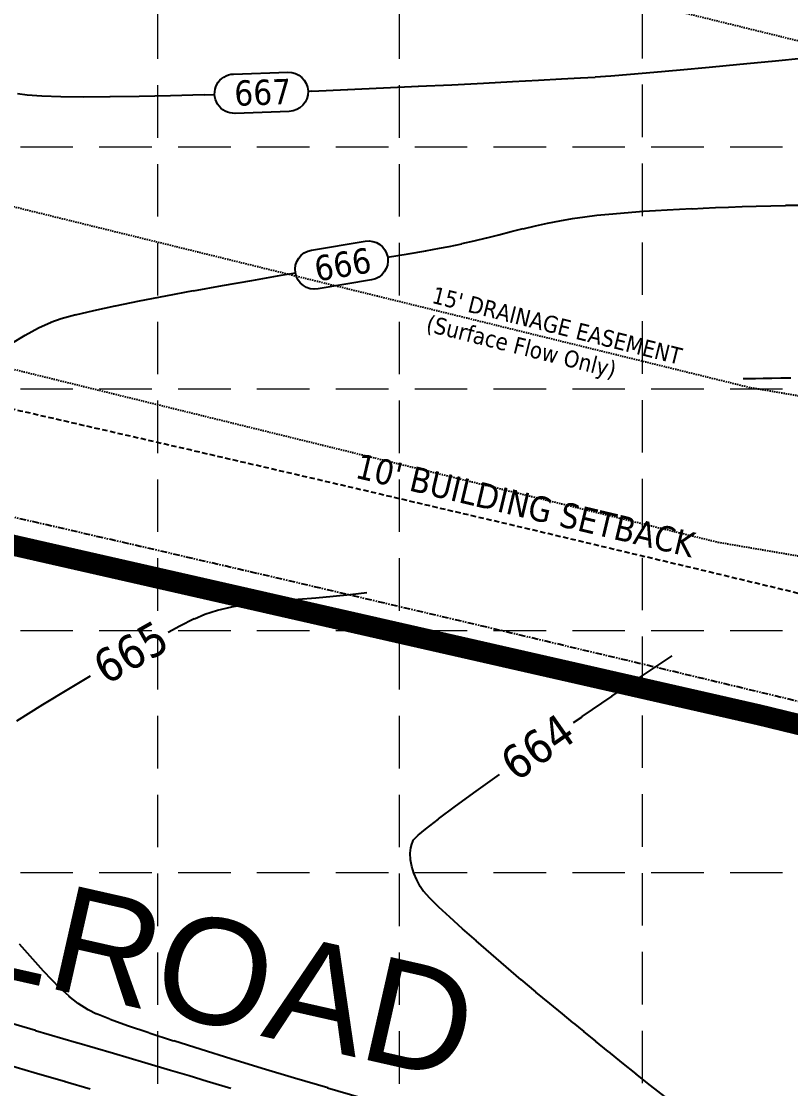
# Model space of a CAD drawing. Header units: inches. Extents: x 6967 to 7890, y 13663 to 15138.
# Drawn here: x 7576.7 to 7649.9, y 13988.9 to 14090.4 of the extents above; entities that cross this region are included whole.
import ezdxf
from ezdxf.enums import TextEntityAlignment as Align

# ---------------------------------------------------------------- set-up
doc = ezdxf.new("R2010")
doc.units = ezdxf.units.IN
doc.header["$MEASUREMENT"] = 0
for name, pattern in [('DASHED', [0.75, 0.5, -0.25]), ('DASHED2', [0.375, 0.25, -0.125]), ('HIDDEN', [0.375, 0.25, -0.125]), ('xGWI003pt$0$HIDDEN2', [0.1875, 0.125, -0.0625]), ('xGWI003pt$0$PHANTOM2', [1.25, 0.625, -0.125, 0.125, -0.125, 0.125, -0.125])]:
    doc.linetypes.add(name, pattern=pattern)
for name, color, linetype in [('C-ANNO-EASE-N', 6, 'Continuous'), ('C-SITE-BLDG-STBK-N', 7, 'DASHED'), ('C-SITE-STBK-LSCP-N', 7, 'DASHED2'), ('EC', 35, 'Continuous'), ('GRID', 254, 'HIDDEN'), ('LIMITS OF DISTURBANCE', 1, 'HIDDEN'), ('PC', 35, 'Continuous'), ('xGWI003pt$0$C-ANNO-ROAD-E', 6, 'Continuous'), ('xGWI003pt$0$C-BNDY-E', 3, 'xGWI003pt$0$PHANTOM2'), ('xGWI003pt$0$C-EASE-STRM-N', 6, 'xGWI003pt$0$HIDDEN2'), ('xGWI003pt$0$TXU-ESMT', 2, 'xGWI003pt$0$HIDDEN2')]:
    doc.layers.add(name, color=color, linetype=linetype)
doc.styles.add('L100', font='TAHOMA.TTF', dxfattribs={"height": 4})
doc.styles.add('L40', font='TAHOMA.TTF', dxfattribs={"height": 1.6})
doc.styles.add('L50', font='TAHOMA.TTF', dxfattribs={"height": 2})
doc.styles.add('L80', font='TAHOMA.TTF', dxfattribs={"height": 3.2})
doc.styles.get("Standard").update_dxf_attribs({"font": 'ARIAL.TTF'})

msp = doc.modelspace()

# ---------------------------------------------------------------- linework, layer by layer
at = {"layer": 'C-SITE-BLDG-STBK-N'}
msp.add_arc((6024.67, 7268.02), 6960.55, 76.300143, 80.65594, dxfattribs=at)
at = {"layer": 'EC', "color": 35}
for points, elevation in [([(7607.97, 14035.89), (7609.53, 14036.08)], 665), ([(7598.15, 14034.97), (7599.71, 14035.16)], 665), ([(7599.71, 14035.16), (7601.34, 14035.32)], 665), ([(7603, 14035.46), (7604.68, 14035.59)], 665), ([(7604.68, 14035.59), (7606.34, 14035.73)], 665), ([(7594.14, 14034.03), (7595.34, 14034.42)], 665), ([(7595.34, 14034.42), (7596.69, 14034.72)], 665), ([(7591.75, 14032.92), (7593.13, 14033.6)], 665), ([(7635.73, 14028.17), (7638.57, 14030.07)], 664), ([(7581.21, 14026.93), (7583.27, 14028.16)], 665), ([(7578.73, 14025.42), (7581.21, 14026.93)], 665), ([(7630.02, 14024.28), (7632.86, 14026.23)], 664), ([(7619.94, 14017.19), (7622.17, 14018.79)], 664), ([(7622.17, 14018.79), (7622.17, 14018.79)], 664), ([(7614.09, 14012.69), (7614.42, 14013)], 664), ([(7614.42, 14013), (7615.11, 14013.57)], 664), ([(7613.67, 14011.29), (7613.72, 14011.79)], 664), ([(7613.7, 14010.66), (7613.67, 14011.29)], 664), ([(7614.28, 14008.75), (7614.02, 14009.39)], 664), ([(7617.43, 14005.19), (7616.39, 14006.17)], 664), ([(7621.35, 14001.72), (7619.95, 14002.94)], 664), ([(7578.79, 14000.06), (7578.03, 14000.92)], 665), ([(7579.57, 13999.23), (7578.79, 14000.06)], 665), ([(7625.62, 13998.09), (7624.23, 13999.26)], 664), ([(7582.09, 13996.99), (7581.21, 13997.68)], 665), ([(7583.84, 13995.99), (7583.03, 13996.38)], 665), ([(7588.82, 13994.19), (7586.78, 13994.88)], 665), ([(7631.31, 13993.41), (7630.19, 13994.32)], 664), ([(7596.59, 13991.73), (7593.78, 13992.6)], 665), ([(7633.8, 13991.37), (7632.52, 13992.41)], 664), ([(7577.91, 13990.4), (7574.45, 13991.41)], 667), ([(7588.44, 13991.35), (7585.44, 13992.23)], 666), ([(7599.57, 13990.82), (7596.59, 13991.73)], 665), ([(7590.86, 13990.63), (7588.44, 13991.35)], 666), ([(7602.66, 13989.89), (7599.57, 13990.82)], 665), ([(7583.23, 13988.85), (7580.86, 13989.54)], 667), ([(7637.91, 13988.11), (7636.51, 13989.2)], 664)]:
    msp.add_lwpolyline(points, dxfattribs=dict(at, elevation=elevation))
at = {"layer": 'EC', "color": 35, "extrusion": (0.082336, -0.996605, 0), "elevation": -13361.8}
msp.add_lwpolyline([(8731.15, 665), (8732.82, 665)], dxfattribs=at)
at = {"layer": 'EC', "color": 35, "extrusion": (0.098415, -0.995145, 0), "elevation": -13219.01}
msp.add_lwpolyline([(8950.74, 665), (8952.37, 665)], dxfattribs=at)
at = {"layer": 'EC', "color": 35, "extrusion": (0.398689, -0.917086, 0), "elevation": -9842.71}
msp.add_lwpolyline([(12558.6, 665), (12559.7, 665)], dxfattribs=at)
at = {"layer": 'EC', "color": 35, "extrusion": (0.163036, -0.98662, 0), "elevation": -12608.41}
msp.add_lwpolyline([(9783.2, 665), (9784.69, 665)], dxfattribs=at)
at = {"layer": 'EC', "color": 35, "extrusion": (-0.467237, 0.884132, 0), "elevation": 8859.8}
msp.add_lwpolyline([(-13267.54, 665), (-13268.81, 665)], dxfattribs=at)
at = {"layer": 'EC', "color": 35, "extrusion": (0.560506, -0.82815, 0), "elevation": -7337.56}
msp.add_lwpolyline([(14182.94, 664), (14186.4, 664)], dxfattribs=at)
at = {"layer": 'EC', "color": 35, "extrusion": (0.526974, -0.849881, 0), "elevation": -7926.15}
msp.add_lwpolyline([(13829.12, 665), (13832.06, 665)], dxfattribs=at)
at = {"layer": 'EC', "color": 35, "extrusion": (0.56907, -0.822289, 0), "elevation": -7189.99}
msp.add_lwpolyline([(14253.89, 664), (14254.88, 664)], dxfattribs=at)
at = {"layer": 'EC', "color": 35, "extrusion": (0.590085, -0.807341, 0), "elevation": -6820.25}
msp.add_lwpolyline([(14420.8, 664), (14423.22, 664)], dxfattribs=at)
at = {"layer": 'EC', "color": 35, "extrusion": (0.599429, -0.800428, 0), "elevation": -6652.17}
msp.add_lwpolyline([(14497.07, 664), (14499.1, 664)], dxfattribs=at)
at = {"layer": 'EC', "color": 35, "extrusion": (0.614294, -0.789077, 0), "elevation": -6379.86}
msp.add_lwpolyline([(14617.37, 664), (14618.95, 664)], dxfattribs=at)
at = {"layer": 'EC', "color": 35, "extrusion": (0.971668, -0.23635, 0), "elevation": 4086.33}
msp.add_lwpolyline([(15414.31, 664), (15414.68, 664)], dxfattribs=at)
at = {"layer": 'EC', "color": 35, "extrusion": (0.943791, -0.330544, 0), "elevation": 2554.22}
msp.add_lwpolyline([(15741.23, 664), (15741.49, 664)], dxfattribs=at)
at = {"layer": 'EC', "color": 35, "extrusion": (0.922254, -0.386585, 0), "elevation": 1604.97}
msp.add_lwpolyline([(15866.4, 664), (15866.52, 664)], dxfattribs=at)
at = {"layer": 'EC', "color": 35, "extrusion": (0.859009, -0.51196, 0), "elevation": -633.39}
msp.add_lwpolyline([(15934.91, 664), (15934.96, 664)], dxfattribs=at)
at = {"layer": 'EC', "color": 35, "extrusion": (0.755913, -0.654672, 0), "elevation": -3418.13}
msp.add_lwpolyline([(15576.93, 664), (15577.11, 664)], dxfattribs=at)
at = {"layer": 'EC', "color": 35, "extrusion": (0.982852, 0.184398, 0), "elevation": 10066.67}
msp.add_lwpolyline([(12365.81, 664), (12366.46, 664)], dxfattribs=at)
at = {"layer": 'EC', "color": 35, "extrusion": (0.955085, 0.296332, 0), "elevation": 11423.46}
msp.add_lwpolyline([(11123.88, 664), (11124.55, 664)], dxfattribs=at)
at = {"layer": 'EC', "color": 35, "extrusion": (0.893698, 0.448669, 0), "elevation": 13090.16}
msp.add_lwpolyline([(9102.59, 664), (9103.3, 664)], dxfattribs=at)
at = {"layer": 'EC', "color": 35, "extrusion": (0.804197, 0.594363, 0), "elevation": 14449.54}
msp.add_lwpolyline([(6738.88, 664), (6739.44, 664)], dxfattribs=at)
at = {"layer": 'EC', "color": 35, "extrusion": (0.733579, 0.679604, 0), "elevation": 15105.82}
msp.add_lwpolyline([(5099.7, 664), (5100.59, 664)], dxfattribs=at)
at = {"layer": 'EC', "color": 35, "extrusion": (-0.701555, -0.712616, 0), "elevation": -15324.33}
msp.add_lwpolyline([(-4398.53, 664), (-4399.72, 664)], dxfattribs=at)
at = {"layer": 'EC', "color": 35, "extrusion": (-0.671556, -0.740954, 0), "elevation": -15492.73}
msp.add_lwpolyline([(-3759.49, 664), (-3761.11, 664)], dxfattribs=at)
at = {"layer": 'EC', "color": 35, "extrusion": (-0.663199, -0.748443, 0), "elevation": -15533.95}
msp.add_lwpolyline([(-3583.63, 664), (-3585.39, 664)], dxfattribs=at)
at = {"layer": 'EC', "color": 35, "extrusion": (0.741521, 0.670929, 0), "elevation": 15012.91}
msp.add_lwpolyline([(5298.81, 665), (5299.97, 665)], dxfattribs=at)
at = {"layer": 'EC', "color": 35, "extrusion": (0.748305, 0.663355, 0), "elevation": 14958.26}
msp.add_lwpolyline([(5450.03, 665), (5451.18, 665)], dxfattribs=at)
at = {"layer": 'EC', "color": 35, "extrusion": (0.651817, 0.758376, 0), "elevation": 15586.3}
msp.add_lwpolyline([(3344.81, 664), (3346.71, 664)], dxfattribs=at)
at = {"layer": 'EC', "color": 35, "extrusion": (-0.647553, -0.762021, 0), "elevation": -15604.81}
msp.add_lwpolyline([(-3255.44, 664), (-3257.33, 664)], dxfattribs=at)
at = {"layer": 'EC', "color": 35, "extrusion": (-0.706112, -0.7081, 0), "elevation": -15264.88}
msp.add_lwpolyline([(-4516.79, 665), (-4517.93, 665)], dxfattribs=at)
at = {"layer": 'EC', "color": 35, "extrusion": (-0.668079, -0.744091, 0), "elevation": -15480.39}
msp.add_lwpolyline([(-3710.44, 665), (-3711.57, 665)], dxfattribs=at)
at = {"layer": 'EC', "color": 35, "extrusion": (0.640133, 0.768264, 0), "elevation": 15635.64}
msp.add_lwpolyline([(3100.42, 664), (3102.14, 664)], dxfattribs=at)
at = {"layer": 'EC', "color": 35, "extrusion": (-0.546394, -0.837529, 0), "elevation": -15865.69}
msp.add_lwpolyline([(-1296.53, 665), (-1297.65, 665)], dxfattribs=at)
at = {"layer": 'EC', "color": 35, "extrusion": (-0.636388, -0.771369, 0), "elevation": -15650.54}
msp.add_lwpolyline([(-3022.77, 664), (-3024.32, 664)], dxfattribs=at)
at = {"layer": 'EC', "color": 35, "extrusion": (-0.281018, -0.959703, 0), "elevation": -15560.03}
msp.add_lwpolyline([(3339.98, 666), (3335.53, 666)], dxfattribs=at)
at = {"layer": 'EC', "color": 35, "extrusion": (-0.369528, -0.92922, 0), "elevation": -15807.79}
msp.add_lwpolyline([(1876.5, 665), (1875.14, 665)], dxfattribs=at)
at = {"layer": 'EC', "color": 35, "extrusion": (-0.338889, -0.940826, 0), "elevation": -15737.83}
msp.add_lwpolyline([(2395.14, 665), (2393.36, 665)], dxfattribs=at)
at = {"layer": 'EC', "color": 35, "extrusion": (0.63205, 0.774927, 0), "elevation": 15667.25}
msp.add_lwpolyline([(2933.58, 664), (2934.92, 664)], dxfattribs=at)
at = {"layer": 'EC', "color": 35, "extrusion": (-0.632107, -0.774881, 0), "elevation": -15667.04}
msp.add_lwpolyline([(-2933.41, 664), (-2934.71, 664)], dxfattribs=at)
at = {"layer": 'EC', "color": 35, "extrusion": (-0.281287, -0.959624, 0), "elevation": -15560.96}
msp.add_lwpolyline([(3339.69, 666), (3335.61, 666)], dxfattribs=at)
at = {"layer": 'EC', "color": 35, "extrusion": (-0.309783, -0.950807, 0), "elevation": -15656.66}
msp.add_lwpolyline([(2882.81, 665), (2880.35, 665)], dxfattribs=at)
at = {"layer": 'EC', "color": 35, "extrusion": (-0.301751, -0.953387, 0), "elevation": -15631.79}
msp.add_lwpolyline([(3017.52, 665), (3014.79, 665)], dxfattribs=at)
at = {"layer": 'EC', "color": 35, "extrusion": (0.634813, 0.772666, 0), "elevation": 15656.68}
msp.add_lwpolyline([(2985.19, 664), (2986.75, 664)], dxfattribs=at)
at = {"layer": 'EC', "color": 35, "extrusion": (-0.281729, -0.959494, 0), "elevation": -15562.5}
msp.add_lwpolyline([(3336.17, 666), (3332.53, 666)], dxfattribs=at)
at = {"layer": 'EC', "color": 35, "extrusion": (0.279887, 0.960033, 0), "elevation": 15552.2}
msp.add_lwpolyline([(-3362.39, 667), (-3359.31, 667)], dxfattribs=at)
at = {"layer": 'EC', "color": 35, "extrusion": (-0.286088, -0.958203, 0), "elevation": -15577.52}
msp.add_lwpolyline([(3272.89, 666), (3271.04, 666)], dxfattribs=at)
at = {"layer": 'EC', "color": 35, "extrusion": (-0.628033, -0.778187, 0), "elevation": -15682.18}
msp.add_lwpolyline([(-2844.79, 664), (-2846.51, 664)], dxfattribs=at)
at = {"layer": 'EC', "color": 35, "extrusion": (-0.290226, -0.956958, 0), "elevation": -15591.52}
msp.add_lwpolyline([(3207.34, 666), (3205.55, 666)], dxfattribs=at)
at = {"layer": 'EC', "color": 35, "extrusion": (0.292469, 0.956275, 0), "elevation": 15599}
msp.add_lwpolyline([(-3173.13, 666), (-3170.77, 666)], dxfattribs=at)
at = {"layer": 'EC', "color": 35, "extrusion": (-0.284706, -0.958615, 0), "elevation": -15575.44}
msp.add_lwpolyline([(3308.31, 665), (3305.02, 665)], dxfattribs=at)
at = {"layer": 'EC', "color": 35, "extrusion": (-0.621576, -0.783354, 0), "elevation": -15705.16}
msp.add_lwpolyline([(-2713.25, 664), (-2715.01, 664)], dxfattribs=at)
at = {"layer": 'EC', "color": 35, "extrusion": (-0.282289, -0.959329, 0), "elevation": -15567.05}
msp.add_lwpolyline([(3350.85, 665), (3347.55, 665)], dxfattribs=at)
at = {"layer": 'GRID', "color": 252, "linetype": 'HIDDEN', "lineweight": 0, "ltscale": 20}
for p, q in [((7589.65, 13779.35), (7589.65, 15113.57)), ((7612.65, 13779.35), (7612.65, 15113.57)), ((7635.77, 13779.4), (7635.66, 15113.57)), ((6991.59, 14078.47), (7865.68, 14078.47)), ((6991.59, 14055.47), (7865.68, 14055.47)), ((6991.59, 14032.46), (7865.68, 14032.46)), ((6991.59, 14009.46), (7865.68, 14009.46))]:
    msp.add_line(p, q, dxfattribs=at)
at = {"layer": 'LIMITS OF DISTURBANCE', "linetype": 'DASHED', "ltscale": 25, "const_width": 2}
msp.add_lwpolyline([(7470.5, 14064.56), (7646.85, 14024.45), (7787.41, 13990.18), (7791.29, 14258.17, 0.452986), (7760.89, 14285.63), (7756.8, 14435.94), (7759.66, 14613.39), (7774.17, 14755.27)], format="xyb", dxfattribs=at)
at = {"layer": 'PC', "color": 25}
for points, elevation in [([(7648.08, 14086.64), (7651.24, 14086.95)], 667), ([(7639.35, 14085.81), (7642.09, 14086.06)], 667), ([(7623.39, 14084.69), (7625.88, 14084.82)], 667), ([(7625.88, 14084.82), (7628.06, 14084.94)], 667), ([(7631.25, 14085.13), (7632.75, 14085.23)], 667), ([(7576.31, 14083.57), (7577.24, 14083.44)], 667), ([(7578.63, 14083.34), (7580.44, 14083.28)], 667), ([(7590.88, 14083.36), (7594.06, 14083.45)], 667), ([(7629.1, 14071.66), (7630.28, 14071.83)], 666), ([(7631.43, 14071.97), (7632.55, 14072.09)], 666), ([(7632.55, 14072.09), (7633.66, 14072.19)], 666), ([(7633.66, 14072.19), (7634.76, 14072.28)], 666), ([(7634.76, 14072.28), (7635.86, 14072.35)], 666), ([(7636.98, 14072.42), (7638.11, 14072.48)], 666), ([(7638.11, 14072.48), (7639.27, 14072.54)], 666), ([(7616.46, 14068.83), (7617.36, 14069.01)], 666), ([(7617.36, 14069.01), (7618.57, 14069.27)], 666), ([(7611.52, 14067.98), (7613.46, 14068.31)], 666), ([(7595.8, 14065.29), (7598.59, 14065.78)], 666), ([(7587.91, 14063.83), (7590.41, 14064.31)], 666), ([(7580.47, 14062.15), (7581.85, 14062.52)], 666), ([(7578.31, 14061.27), (7579.5, 14061.82)], 666), ([(7575.67, 14059.76), (7577.03, 14060.57)], 666), ([(7577.03, 14060.57), (7578.31, 14061.27)], 666), ([(7646.51, 14056.46), (7647.25, 14056.47)], 665), ([(7647.25, 14056.47), (7648.06, 14056.48)], 665), ([(7648.06, 14056.48), (7648.93, 14056.5)], 665)]:
    msp.add_lwpolyline(points, dxfattribs=dict(at, elevation=elevation))
at = {"layer": 'PC', "color": 25, "extrusion": (0.090467, -0.995899, 0), "elevation": -13336.94}
msp.add_lwpolyline([(8879.81, 667), (8882.32, 667)], dxfattribs=at)
at = {"layer": 'PC', "color": 25, "extrusion": (0.095495, -0.99543, 0), "elevation": -13291.91}
msp.add_lwpolyline([(8952.31, 667), (8955.25, 667)], dxfattribs=at)
at = {"layer": 'PC', "color": 25, "extrusion": (0.097154, -0.995269, 0), "elevation": -13276.97}
msp.add_lwpolyline([(8977.39, 667), (8980.47, 667)], dxfattribs=at)
at = {"layer": 'PC', "color": 25, "linetype": 'Continuous', "extrusion": (0.035127, -0.999383, 0)}
for points, elevation in [([(8086.96, 667), (8092.11, 667)], -13809.85), ([(8092.11, 667), (8086.96, 667)], -13806.11)]:
    msp.add_lwpolyline(points, dxfattribs=dict(at, elevation=elevation))
at = {"layer": 'PC', "color": 25, "extrusion": (0.057183, -0.998364, 0), "elevation": -13625.7}
msp.add_lwpolyline([(8420.99, 667), (8422.8, 667)], dxfattribs=at)
at = {"layer": 'PC', "color": 25, "extrusion": (0.06032, -0.998179, 0), "elevation": -13599.16}
msp.add_lwpolyline([(8465.58, 667), (8466.97, 667)], dxfattribs=at)
at = {"layer": 'PC', "color": 25, "extrusion": (0.080402, -0.996763, 0), "elevation": -13425.95}
msp.add_lwpolyline([(8740.52, 667), (8742.4, 667)], dxfattribs=at)
at = {"layer": 'PC', "color": 25, "extrusion": (0.086434, -0.996258, 0), "elevation": -13372.78}
msp.add_lwpolyline([(8823.51, 667), (8825.74, 667)], dxfattribs=at)
at = {"layer": 'PC', "color": 25, "extrusion": (0.038346, -0.999265, 0), "elevation": -13781.85}
msp.add_lwpolyline([(8138.42, 667), (8138.72, 667)], dxfattribs=at)
at = {"layer": 'PC', "color": 25, "extrusion": (0.041105, -0.999155, 0), "elevation": -13759.32}
msp.add_lwpolyline([(8176.75, 667), (8180.21, 667)], dxfattribs=at)
at = {"layer": 'PC', "color": 25, "extrusion": (0.043516, -0.999053, 0), "elevation": -13739.55}
msp.add_lwpolyline([(8213.38, 667), (8216.8, 667)], dxfattribs=at)
at = {"layer": 'PC', "color": 25, "extrusion": (0.045664, -0.998957, 0), "elevation": -13721.85}
msp.add_lwpolyline([(8246.32, 667), (8249.64, 667)], dxfattribs=at)
at = {"layer": 'PC', "color": 25, "extrusion": (0.04762, -0.998866, 0), "elevation": -13705.67}
msp.add_lwpolyline([(8276.49, 667), (8279.68, 667)], dxfattribs=at)
at = {"layer": 'PC', "color": 25, "extrusion": (0.049447, -0.998777, 0), "elevation": -13690.5}
msp.add_lwpolyline([(8304.74, 667), (8307.74, 667)], dxfattribs=at)
at = {"layer": 'PC', "color": 25, "extrusion": (0.051211, -0.998688, 0), "elevation": -13675.81}
msp.add_lwpolyline([(8331.91, 667), (8334.68, 667)], dxfattribs=at)
at = {"layer": 'PC', "color": 25, "extrusion": (-0.069862, -0.997557, 0), "elevation": -14578.39}
msp.add_lwpolyline([(6574.83, 667), (6576.22, 667)], dxfattribs=at)
at = {"layer": 'PC', "color": 25, "extrusion": (-0.011022, -0.999939, 0), "elevation": -14165.97}
msp.add_lwpolyline([(7424.76, 667), (7426.93, 667)], dxfattribs=at)
at = {"layer": 'PC', "color": 25, "extrusion": (0.003223, -0.999995, 0), "elevation": -14058.74}
msp.add_lwpolyline([(7627.97, 667), (7630.46, 667)], dxfattribs=at)
at = {"layer": 'PC', "color": 25, "extrusion": (0.013295, -0.999912, 0), "elevation": -13981.17}
msp.add_lwpolyline([(7771.68, 667), (7774.45, 667)], dxfattribs=at)
at = {"layer": 'PC', "color": 25, "extrusion": (0.020805, -0.999784, 0), "elevation": -13922.39}
msp.add_lwpolyline([(7879.24, 667), (7882.24, 667)], dxfattribs=at)
at = {"layer": 'PC', "color": 25, "extrusion": (0.031295, -0.99951, 0), "elevation": -13838.89}
msp.add_lwpolyline([(8031.09, 667), (8032.09, 667)], dxfattribs=at)
at = {"layer": 'PC', "color": 25, "extrusion": (0.052677, -0.998612, 0), "elevation": -13650.59}
msp.add_lwpolyline([(8369.96, 666), (8371.15, 666)], dxfattribs=at)
at = {"layer": 'PC', "color": 25, "extrusion": (0.050574, -0.99872, 0), "elevation": -13668.18}
msp.add_lwpolyline([(8342.4, 666), (8343.46, 666)], dxfattribs=at)
at = {"layer": 'PC', "color": 25, "extrusion": (0.044935, -0.99899, 0), "elevation": -13715.07}
msp.add_lwpolyline([(8266.17, 666), (8267.33, 666)], dxfattribs=at)
at = {"layer": 'PC', "color": 25, "extrusion": (0.040148, -0.999194, 0), "elevation": -13754.52}
msp.add_lwpolyline([(8201.52, 666), (8202.76, 666)], dxfattribs=at)
at = {"layer": 'PC', "color": 25, "extrusion": (0.035864, -0.999357, 0), "elevation": -13789.56}
msp.add_lwpolyline([(8143.72, 666), (8145.02, 666)], dxfattribs=at)
at = {"layer": 'PC', "color": 25, "extrusion": (0.031846, -0.999493, 0), "elevation": -13822.2}
msp.add_lwpolyline([(8089.52, 666), (8090.87, 666)], dxfattribs=at)
at = {"layer": 'PC', "color": 25, "extrusion": (0.027915, -0.99961, 0), "elevation": -13853.91}
msp.add_lwpolyline([(8036.44, 666), (8037.82, 666)], dxfattribs=at)
at = {"layer": 'PC', "color": 25, "extrusion": (0.023915, -0.999714, 0), "elevation": -13885.96}
msp.add_lwpolyline([(7982.33, 666), (7983.72, 666)], dxfattribs=at)
at = {"layer": 'PC', "color": 25, "extrusion": (0.019696, -0.999806, 0), "elevation": -13919.53}
msp.add_lwpolyline([(7925.05, 666), (7926.42, 666)], dxfattribs=at)
at = {"layer": 'PC', "color": 25, "extrusion": (0.166299, -0.986075, 0), "elevation": -12607}
msp.add_lwpolyline([(9861.76, 666), (9862.97, 666)], dxfattribs=at)
at = {"layer": 'PC', "color": 25, "extrusion": (0.124057, -0.992275, 0), "elevation": -13016.54}
msp.add_lwpolyline([(9317.04, 666), (9318.2, 666)], dxfattribs=at)
at = {"layer": 'PC', "color": 25, "extrusion": (0.059127, -0.99825, 0), "elevation": -13596.25}
msp.add_lwpolyline([(8454.56, 666), (8455.68, 666)], dxfattribs=at)
at = {"layer": 'PC', "color": 25, "extrusion": (0.238358, -0.971177, 0), "elevation": -11847.81}
msp.add_lwpolyline([(10757.34, 666), (10758.52, 666)], dxfattribs=at)
at = {"layer": 'PC', "color": 25, "extrusion": (0.228056, -0.973648, 0), "elevation": -11961.11}
msp.add_lwpolyline([(10632.41, 666), (10633.6, 666)], dxfattribs=at)
at = {"layer": 'PC', "color": 25, "extrusion": (0.212525, -0.977156, 0), "elevation": -12128.91}
msp.add_lwpolyline([(10441.8, 666), (10442.99, 666)], dxfattribs=at)
at = {"layer": 'PC', "color": 25, "extrusion": (0.191871, -0.98142, 0), "elevation": -12346.44}
msp.add_lwpolyline([(10184.89, 666), (10186.09, 666)], dxfattribs=at)
at = {"layer": 'PC', "color": 25, "extrusion": (0.237897, -0.97129, 0), "elevation": -11852.9}
msp.add_lwpolyline([(10748.1, 666), (10749.31, 666)], dxfattribs=at)
at = {"layer": 'PC', "color": 25, "extrusion": (0.243215, -0.969972, 0), "elevation": -11793.82}
msp.add_lwpolyline([(10814.1, 666), (10815.3, 666)], dxfattribs=at)
at = {"layer": 'PC', "color": 25, "extrusion": (0.243399, -0.969926, 0), "elevation": -11791.77}
msp.add_lwpolyline([(10817.54, 666), (10818.73, 666)], dxfattribs=at)
at = {"layer": 'PC', "color": 25, "linetype": 'Continuous', "elevation": 666}
for points in [[(7604.28, 14068.66), (7609.37, 14069.52)], [(7609.99, 14065.82), (7604.9, 14064.97)]]:
    msp.add_lwpolyline(points, dxfattribs=at)
at = {"layer": 'PC', "color": 25, "extrusion": (0.169736, -0.98549, 0), "elevation": -12571.89}
msp.add_lwpolyline([(9890.88, 666), (9892.59, 666)], dxfattribs=at)
at = {"layer": 'PC', "color": 25, "extrusion": (0.175481, -0.984483, 0), "elevation": -12513.99}
msp.add_lwpolyline([(9965.74, 666), (9967.08, 666)], dxfattribs=at)
at = {"layer": 'PC', "color": 25, "extrusion": (0.227588, -0.973758, 0), "elevation": -11966.17}
msp.add_lwpolyline([(10620.64, 666), (10621.86, 666)], dxfattribs=at)
at = {"layer": 'PC', "color": 25, "extrusion": (0.170317, -0.985389, 0), "elevation": -12566.1}
msp.add_lwpolyline([(9883.21, 666), (9886.04, 666)], dxfattribs=at)
at = {"layer": 'PC', "color": 25, "extrusion": (0.168174, -0.985757, 0), "elevation": -12587.57}
msp.add_lwpolyline([(9858.7, 666), (9860.08, 666)], dxfattribs=at)
at = {"layer": 'PC', "color": 25, "extrusion": (0.182078, -0.983284, 0), "elevation": -12447.17}
msp.add_lwpolyline([(10024.33, 666), (10027.02, 666)], dxfattribs=at)
at = {"layer": 'PC', "color": 25, "extrusion": (0.177057, -0.984201, 0), "elevation": -12498.18}
msp.add_lwpolyline([(9963.36, 666), (9966.15, 666)], dxfattribs=at)
at = {"layer": 'PC', "color": 25, "extrusion": (0.197754, -0.980252, 0), "elevation": -12285.55}
msp.add_lwpolyline([(10216.91, 666), (10219.25, 666)], dxfattribs=at)
at = {"layer": 'PC', "color": 25, "extrusion": (0.229609, -0.973283, 0), "elevation": -11945.95}
msp.add_lwpolyline([(10608.16, 666), (10609.94, 666)], dxfattribs=at)
at = {"layer": 'PC', "color": 25, "extrusion": (0.210499, -0.977594, 0), "elevation": -12151.5}
msp.add_lwpolyline([(10373.9, 666), (10375.98, 666)], dxfattribs=at)
at = {"layer": 'PC', "color": 25, "extrusion": (0.321741, -0.946828, 0), "elevation": -10875.48}
msp.add_lwpolyline([(11700.74, 666), (11701.77, 666)], dxfattribs=at)
at = {"layer": 'PC', "color": 25, "extrusion": (0.015548, -0.999879, 0), "elevation": -13935.87}
msp.add_lwpolyline([(7862.95, 665), (7863.05, 665)], dxfattribs=at)
at = {"layer": 'PC', "color": 25, "extrusion": (0.015862, -0.999874, 0), "elevation": -13933.4}
msp.add_lwpolyline([(7867.42, 665), (7867.63, 665)], dxfattribs=at)
at = {"layer": 'PC', "color": 25, "extrusion": (0.016225, -0.999868, 0), "elevation": -13930.55}
msp.add_lwpolyline([(7872.69, 665), (7873.04, 665)], dxfattribs=at)
at = {"layer": 'PC', "color": 25, "extrusion": (0.016491, -0.999864, 0), "elevation": -13928.45}
msp.add_lwpolyline([(7876.75, 665), (7877.28, 665)], dxfattribs=at)
at = {"layer": 'PC', "color": 25, "extrusion": (0.015294, -0.999883, 0), "elevation": -13937.87}
msp.add_lwpolyline([(7863.02, 665), (7863.94, 665)], dxfattribs=at)
at = {"layer": 'PC', "color": 25, "linetype": 'Continuous', "extrusion": (0, 0, -1)}
for centre, start, end in [((-7596.93, 14083.54, -667), 267.9869, 87.9869), ((-7602.08, 14083.72, -667), 87.9869, 267.9869), ((-7609.68, 14067.67, -666), 80.4468, 260.4468), ((-7604.59, 14066.81, -666), 260.4468, 80.4468)]:
    msp.add_arc(centre, 1.87, start, end, dxfattribs=at)
at = {"layer": 'xGWI003pt$0$C-BNDY-E', "color": 253}
msp.add_arc((6024.67, 7268.02), 6950.55, 76.300143, 81.066863, dxfattribs=at)
at = {"layer": 'xGWI003pt$0$C-EASE-STRM-N', "color": 253}
for p, q in [((7645.98, 14055.57), (7527.59, 14084.65)), ((7524.23, 14070.03), (7642.92, 14040.88)), ((7699.85, 14046.37), (7645.98, 14055.57)), ((7642.92, 14040.88), (7709.85, 14029.44))]:
    msp.add_line(p, q, dxfattribs=at)
at = {"layer": 'xGWI003pt$0$TXU-ESMT', "color": 253}
msp.add_line((7409.15, 14147.76), (7736.57, 14067.5), dxfattribs=at)

# ---------------------------------------------------------------- texts
at = {"layer": 'C-ANNO-EASE-N', "color": 7, "style": 'L40'}
for s, p in [("15' DRAINAGE EASEMENT", (7615.63, 14063.66)), ('(Surface Flow Only)', (7615.08, 14060.97))]:
    msp.add_text(s, height=1.6, rotation=345.9504, dxfattribs=at).set_placement(p)
at = {"layer": 'C-SITE-STBK-LSCP-N', "style": 'L100'}
msp.add_text("10' BUILDING SETBACK", height=2.4, rotation=346.6413, dxfattribs=at).set_placement((7608.31, 14047.03))
at = {"layer": 'EC', "color": 35, "char_height": 3.2, "width": 8.4008, "attachment_point": 1, "style": 'L80'}
for s, insert, rotation in [('\\fTahoma|b0|i0|c0|p34;\\W1.0000000000;\\T1.0000000000;\\o\\l665', (7583.15, 14030.04, 665), 29.5958), ('\\fTahoma|b0|i0|c0|p34;\\W1.0000000000;\\T1.0000000000;\\o\\l664', (7621.89, 14020.65, 664), 34.9845)]:
    msp.add_mtext(s, dxfattribs=dict(at, insert=insert, rotation=rotation))
at = {"layer": 'PC', "color": 25, "char_height": 2.4, "width": 6.3006, "attachment_point": 1, "style": 'L50'}
for s, insert, rotation in [('\\fTahoma|b0|i0|c0|p34;\\W1.0000000000;\\T1.0000000000;\\o\\l667', (7596.89, 14084.78, 667), 2.0131), ('\\fTahoma|b0|i0|c0|p34;\\W1.0000000000;\\T1.0000000000;\\o\\l666', (7604.38, 14068.04, 666), 9.5532)]:
    msp.add_mtext(s, dxfattribs=dict(at, insert=insert, rotation=rotation))
at = {"layer": 'xGWI003pt$0$C-ANNO-ROAD-E', "color": 7}
msp.add_text('GULF, COLORADO & SANTA FE RAILROAD', height=10.05, rotation=347.2544, dxfattribs=at).set_placement((7478.38, 14021.29), align=Align.CENTER)

doc.saveas('drawing.dxf')
